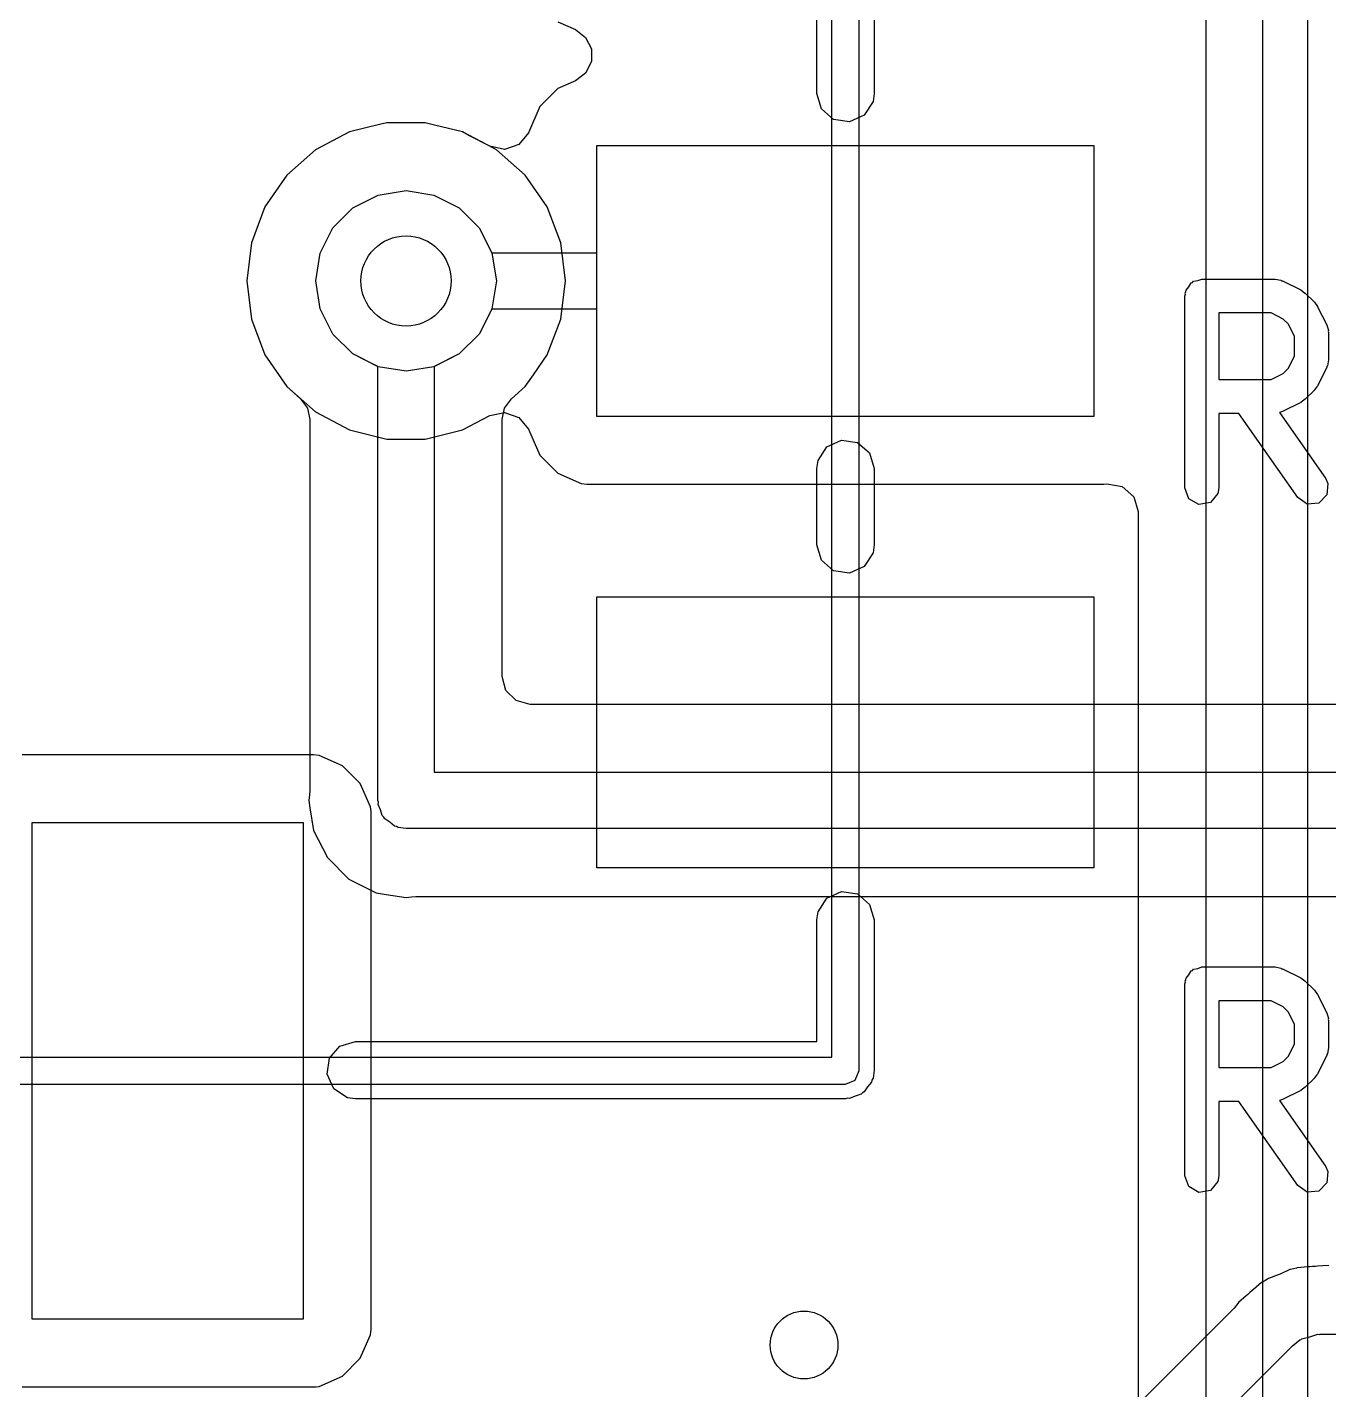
# Model space of a CAD drawing. Extents: x 2.76 to 4.68, y -4.29 to -3.
# Drawn here: x 3.8846 to 4.1115, y -4.0078 to -3.7701 of the extents above; entities that cross this region are included whole.
import ezdxf

# ---------------------------------------------------------------- set-up
doc = ezdxf.new("R2010")
doc.units = 0
doc.header["$MEASUREMENT"] = 0
doc.layers.add('BLACK', color=7, linetype='CONTINUOUS')

msp = doc.modelspace()

# ---------------------------------------------------------------- linework, layer by layer
at = {"layer": 'BLACK', "linetype": 'CONTINUOUS'}
for p, q in [((4.02955, -3.0073), (4.02955, -3.95219)), ((4.02482, -3.94982), (4.02482, -3.00967)), ((4.1078, -4.02272), (4.1078, -3.44976)), ((4.09992, -3.67), (4.09992, -4.02)), ((4.09008, -4.01796), (4.09008, -3.67204)), ((3.97708, -3.7692), (3.98014, -3.77055)), ((4.02222, -3.78167), (4.02222, -3.76837)), ((4.03222, -3.76837), (4.03222, -3.78167)), ((3.98014, -3.77055), (3.98192, -3.7719)), ((3.98192, -3.7719), (3.98292, -3.7739)), ((3.98292, -3.7739), (3.98292, -3.77614)), ((3.98292, -3.77614), (3.98192, -3.77814)), ((3.98192, -3.77814), (3.98014, -3.77949)), ((3.97708, -3.78084), (3.97395, -3.78397)), ((3.98014, -3.77949), (3.97708, -3.78084)), ((4.02302, -3.78438), (4.02222, -3.78167)), ((4.03202, -3.78308), (4.0305, -3.78545)), ((4.03222, -3.78167), (4.03202, -3.78308)), ((3.97395, -3.78397), (3.97193, -3.78855)), ((4.02515, -3.78622), (4.02302, -3.78438)), ((4.0305, -3.78545), (4.02794, -3.78662)), ((3.94598, -3.78713), (3.94076, -3.78841)), ((3.94598, -3.78713), (3.94076, -3.78841)), ((3.94726, -3.78681), (3.94598, -3.78713)), ((3.94726, -3.78681), (3.94598, -3.78713)), ((3.95396, -3.78681), (3.94726, -3.78681)), ((3.95396, -3.78681), (3.94726, -3.78681)), ((3.95556, -3.78721), (3.95396, -3.78681)), ((3.95556, -3.78721), (3.95396, -3.78681)), ((3.96046, -3.78841), (3.95556, -3.78721)), ((3.96046, -3.78841), (3.95556, -3.78721)), ((4.02794, -3.78662), (4.02515, -3.78622)), ((3.94076, -3.78841), (3.93483, -3.79153)), ((3.94076, -3.78841), (3.93483, -3.79153)), ((3.96158, -3.789), (3.96046, -3.78841)), ((3.96583, -3.79123), (3.96046, -3.78841)), ((3.96519, -3.7909), (3.96158, -3.789)), ((3.97025, -3.79058), (3.96777, -3.79145)), ((3.97193, -3.78855), (3.97025, -3.79058)), ((3.93483, -3.79153), (3.92982, -3.79597)), ((3.93483, -3.79153), (3.92982, -3.79597)), ((3.96777, -3.79145), (3.96519, -3.7909)), ((3.96639, -3.79153), (3.96583, -3.79123)), ((3.9714, -3.79597), (3.96639, -3.79153)), ((3.98388, -3.80947), (3.98388, -3.79077)), ((3.98388, -3.79077), (4.07049, -3.79077)), ((3.98388, -3.83801), (3.98388, -3.79077)), ((3.98388, -3.79077), (4.07049, -3.79077)), ((3.98388, -3.83801), (3.98388, -3.79077)), ((3.98388, -3.79077), (4.07049, -3.79077)), ((4.07049, -3.79077), (4.07049, -3.83801)), ((4.07049, -3.79077), (4.07049, -3.83801)), ((4.07049, -3.79077), (4.07049, -3.83801)), ((3.92982, -3.79597), (3.92601, -3.80148)), ((3.92982, -3.79597), (3.92601, -3.80148)), ((3.97521, -3.80148), (3.9714, -3.79597)), ((3.94135, -3.80165), (3.94574, -3.79941)), ((3.94135, -3.80165), (3.94574, -3.79941)), ((3.94574, -3.79941), (3.95061, -3.79864)), ((3.94574, -3.79941), (3.95061, -3.79864)), ((3.95061, -3.79864), (3.95548, -3.79941)), ((3.95061, -3.79864), (3.95548, -3.79941)), ((3.95548, -3.79941), (3.95987, -3.80165)), ((3.95548, -3.79941), (3.95987, -3.80165)), ((3.92601, -3.80148), (3.92364, -3.80774)), ((3.92601, -3.80148), (3.92364, -3.80774)), ((3.93787, -3.80513), (3.94135, -3.80165)), ((3.93787, -3.80513), (3.94135, -3.80165)), ((3.95987, -3.80165), (3.96335, -3.80513)), ((3.95987, -3.80165), (3.96335, -3.80513)), ((3.97758, -3.80774), (3.97521, -3.80148)), ((3.93563, -3.80952), (3.93787, -3.80513)), ((3.93563, -3.80952), (3.93787, -3.80513)), ((3.96335, -3.80513), (3.96556, -3.80947)), ((3.96335, -3.80513), (3.96559, -3.80952)), ((3.92364, -3.80774), (3.92283, -3.81439)), ((3.92364, -3.80774), (3.92283, -3.81439)), ((3.93486, -3.81439), (3.93563, -3.80952)), ((3.93486, -3.81439), (3.93563, -3.80952)), ((3.96556, -3.80947), (3.98388, -3.80947)), ((3.96559, -3.80952), (3.96636, -3.81439)), ((3.97839, -3.81439), (3.97758, -3.80774)), ((3.92283, -3.81439), (3.92364, -3.82104)), ((3.92283, -3.81439), (3.92364, -3.82104)), ((3.93563, -3.81926), (3.93486, -3.81439)), ((3.93563, -3.81926), (3.93486, -3.81439)), ((3.96636, -3.81439), (3.96559, -3.81926)), ((3.97758, -3.82104), (3.97839, -3.81439)), ((4.08772, -3.81466), (4.08789, -3.81446)), ((4.08789, -3.81446), (4.08864, -3.81433)), ((4.08864, -3.81433), (4.08936, -3.81406)), ((4.08936, -3.81406), (4.10211, -3.81406)), ((4.10211, -3.81406), (4.10312, -3.81424)), ((4.10312, -3.81424), (4.10326, -3.81436)), ((4.10326, -3.81436), (4.10343, -3.81438)), ((4.10343, -3.81438), (4.10662, -3.81597)), ((4.08641, -3.81702), (4.08648, -3.81663)), ((4.08646, -3.8165), (4.08652, -3.81639)), ((4.08648, -3.81663), (4.08646, -3.8165)), ((4.08652, -3.81639), (4.08659, -3.81601)), ((4.08659, -3.81601), (4.08708, -3.81542)), ((4.08708, -3.81542), (4.08747, -3.81475)), ((4.08747, -3.81475), (4.08772, -3.81466)), ((4.10662, -3.81597), (4.10733, -3.8165)), ((4.10733, -3.8165), (4.10739, -3.81652)), ((4.10739, -3.81652), (4.10898, -3.81812)), ((3.93787, -3.82365), (3.93563, -3.81926)), ((3.93787, -3.82365), (3.93563, -3.81926)), ((3.96559, -3.81926), (3.96335, -3.82365)), ((4.08641, -3.85048), (4.08641, -3.81702)), ((4.10898, -3.81812), (4.10949, -3.81884)), ((4.10949, -3.81884), (4.10953, -3.81888)), ((4.10953, -3.81888), (4.11113, -3.82207)), ((3.92364, -3.82104), (3.92601, -3.8273)), ((3.92364, -3.82104), (3.92601, -3.8273)), ((3.96556, -3.81931), (3.96335, -3.82365)), ((3.98388, -3.81931), (3.96556, -3.81931)), ((3.97521, -3.8273), (3.97758, -3.82104)), ((3.98388, -3.83801), (3.98388, -3.81931)), ((4.10142, -3.81997), (4.09232, -3.81997)), ((4.09232, -3.81997), (4.09232, -3.83159)), ((4.10355, -3.82104), (4.10142, -3.81997)), ((4.10447, -3.82195), (4.10355, -3.82104)), ((3.94135, -3.82713), (3.93787, -3.82365)), ((3.94135, -3.82713), (3.93787, -3.82365)), ((3.96335, -3.82365), (3.95987, -3.82713)), ((3.96335, -3.82365), (3.95987, -3.82713)), ((4.10553, -3.82409), (4.10447, -3.82195)), ((4.11113, -3.82207), (4.11142, -3.82305)), ((4.11142, -3.82305), (4.11138, -3.82323)), ((4.11138, -3.82323), (4.11144, -3.82339)), ((4.11144, -3.82339), (4.11144, -3.82817)), ((4.10553, -3.82747), (4.10553, -3.82409)), ((3.92601, -3.8273), (3.92982, -3.83281)), ((3.92601, -3.8273), (3.92982, -3.83281)), ((3.94574, -3.82937), (3.94135, -3.82713)), ((3.94569, -3.82934), (3.94135, -3.82713)), ((3.95987, -3.82713), (3.95548, -3.82937)), ((3.95987, -3.82713), (3.95553, -3.82934)), ((3.97283, -3.83075), (3.97521, -3.8273)), ((4.10447, -3.82961), (4.10553, -3.82747)), ((4.11144, -3.82817), (4.11126, -3.82918)), ((3.94569, -3.905), (3.94569, -3.82934)), ((3.95061, -3.83014), (3.94574, -3.82937)), ((3.95548, -3.82937), (3.95061, -3.83014)), ((3.95553, -3.82934), (3.95553, -3.90008)), ((3.9714, -3.83281), (3.97283, -3.83075)), ((4.10142, -3.83159), (4.10355, -3.83053)), ((4.10355, -3.83053), (4.10447, -3.82961)), ((4.11113, -3.82949), (4.10953, -3.83268)), ((4.11115, -3.82932), (4.11113, -3.82949)), ((4.11126, -3.82918), (4.11115, -3.82932)), ((3.92982, -3.83281), (3.92982, -3.83281)), ((3.92982, -3.83281), (3.92982, -3.83281)), ((3.92982, -3.83281), (3.93483, -3.83725)), ((3.92982, -3.83281), (3.93221, -3.83494)), ((3.96901, -3.83494), (3.9714, -3.83281)), ((4.09232, -3.83159), (4.10142, -3.83159)), ((4.10898, -3.83345), (4.10739, -3.83504)), ((4.10901, -3.83339), (4.10898, -3.83345)), ((4.10953, -3.83268), (4.10901, -3.83339)), ((3.93221, -3.83494), (3.93343, -3.83659)), ((3.96779, -3.83659), (3.96901, -3.83494)), ((4.10662, -3.83559), (4.10343, -3.83719)), ((4.10666, -3.83555), (4.10662, -3.83559)), ((4.10739, -3.83504), (4.10666, -3.83555)), ((3.93343, -3.83659), (3.93386, -3.83859)), ((3.93483, -3.83725), (3.94076, -3.84037)), ((3.96046, -3.84037), (3.96519, -3.83788)), ((3.96519, -3.83788), (3.96777, -3.83733)), ((3.96736, -3.83859), (3.96779, -3.83659)), ((3.96777, -3.83733), (3.97025, -3.8382)), ((3.97025, -3.8382), (3.97193, -3.84023)), ((4.07049, -3.83801), (3.98388, -3.83801)), ((4.07049, -3.83801), (3.98388, -3.83801)), ((4.07049, -3.83801), (3.98388, -3.83801)), ((4.09579, -3.8375), (4.09232, -3.8375)), ((4.09232, -3.8375), (4.09232, -3.85048)), ((4.10607, -3.85217), (4.09579, -3.8375)), ((4.10343, -3.83719), (4.1029, -3.83735)), ((4.1029, -3.83735), (4.11091, -3.84879)), ((3.93386, -3.83859), (3.93386, -3.9033)), ((3.94076, -3.84037), (3.94726, -3.84197)), ((3.95396, -3.84197), (3.96046, -3.84037)), ((3.96736, -3.88337), (3.96736, -3.83859)), ((3.97193, -3.84023), (3.97395, -3.84481)), ((3.94726, -3.84197), (3.95396, -3.84197)), ((3.95396, -3.84197), (3.95396, -3.84197)), ((4.02395, -3.84333), (4.02651, -3.84216)), ((4.02651, -3.84216), (4.0293, -3.84256)), ((4.0293, -3.84256), (4.03143, -3.8444)), ((3.97395, -3.84481), (3.97708, -3.84794)), ((4.02243, -3.8457), (4.02395, -3.84333)), ((4.03143, -3.8444), (4.03222, -3.84711)), ((4.02222, -3.84711), (4.02243, -3.8457)), ((4.02222, -3.86041), (4.02222, -3.84711)), ((4.03222, -3.84711), (4.03222, -3.86041)), ((3.97708, -3.84794), (3.97708, -3.84794)), ((3.97708, -3.84794), (3.97708, -3.84794)), ((3.97708, -3.84794), (3.98112, -3.84973)), ((3.98112, -3.84973), (3.98211, -3.84984)), ((3.98211, -3.84984), (4.07226, -3.84984)), ((4.07226, -3.84984), (4.0728, -3.84978)), ((4.07226, -3.84984), (4.07226, -3.84984)), ((4.0728, -3.84978), (4.07547, -3.85023)), ((4.11091, -3.84879), (4.11134, -3.84972)), ((4.11134, -3.84972), (4.11116, -3.85173)), ((4.07547, -3.85023), (4.0775, -3.85203)), ((4.0775, -3.85203), (4.07825, -3.85463)), ((4.0871, -3.85238), (4.08641, -3.85048)), ((4.08885, -3.85339), (4.0871, -3.85238)), ((4.09214, -3.85149), (4.09084, -3.85304)), ((4.09232, -3.85048), (4.09214, -3.85149)), ((4.10772, -3.85333), (4.10607, -3.85217)), ((4.11116, -3.85173), (4.10973, -3.85316)), ((4.07825, -3.85463), (4.07825, -4.01104)), ((4.09084, -3.85304), (4.08885, -3.85339)), ((4.10973, -3.85316), (4.10772, -3.85333)), ((4.02302, -3.86312), (4.02222, -3.86041)), ((4.03202, -3.86182), (4.0305, -3.86419)), ((4.03222, -3.86041), (4.03202, -3.86182)), ((4.02515, -3.86496), (4.02302, -3.86312)), ((4.0305, -3.86419), (4.02794, -3.86536)), ((4.02794, -3.86536), (4.02515, -3.86496)), ((3.98388, -3.91675), (3.98388, -3.86951)), ((3.98388, -3.86951), (4.07049, -3.86951)), ((3.98388, -3.91675), (3.98388, -3.86951)), ((3.98388, -3.86951), (4.07049, -3.86951)), ((4.07049, -3.86951), (4.07049, -3.91675)), ((4.07049, -3.86951), (4.07049, -3.91675)), ((3.96802, -3.88581), (3.96736, -3.88337)), ((3.9698, -3.88759), (3.96802, -3.88581)), ((3.97224, -3.88825), (3.9698, -3.88759)), ((4.13445, -3.88825), (3.97224, -3.88825)), ((3.93446, -3.89705), (3.88369, -3.89705)), ((3.93545, -3.89716), (3.93446, -3.89705)), ((3.93446, -3.89705), (3.93446, -3.89705)), ((3.9395, -3.89895), (3.93545, -3.89716)), ((3.94263, -3.90208), (3.9395, -3.89895)), ((3.9395, -3.89895), (3.9395, -3.89895)), ((3.95553, -3.90008), (4.14401, -3.90008)), ((3.94441, -3.90612), (3.94263, -3.90208)), ((3.94263, -3.90208), (3.94263, -3.90208)), ((3.94263, -3.90208), (3.94263, -3.90208)), ((3.9338, -3.90406), (3.93365, -3.905)), ((3.93386, -3.9033), (3.9338, -3.90406)), ((3.93365, -3.905), (3.93386, -3.90632)), ((3.93386, -3.90632), (3.93386, -3.90632)), ((3.93386, -3.90632), (3.93448, -3.91024)), ((3.94451, -3.90692), (3.94441, -3.90612)), ((3.94441, -3.90612), (3.94441, -3.90612)), ((3.94453, -3.90711), (3.94451, -3.90692)), ((3.94453, -3.99726), (3.94453, -3.90711)), ((3.94579, -3.90534), (3.94569, -3.905)), ((3.94574, -3.9057), (3.94579, -3.90534)), ((3.94617, -3.90665), (3.94574, -3.9057)), ((3.94647, -3.90766), (3.94617, -3.90665)), ((3.88545, -3.99549), (3.88545, -3.90888)), ((3.88545, -3.90888), (3.9327, -3.90888)), ((3.88545, -3.99549), (3.88545, -3.90888)), ((3.88545, -3.90888), (3.9327, -3.90888)), ((3.88545, -3.99549), (3.88545, -3.90888)), ((3.88545, -3.90888), (3.9327, -3.90888)), ((3.9327, -3.90888), (3.9327, -3.99549)), ((3.9327, -3.90888), (3.9327, -3.99549)), ((3.9327, -3.90888), (3.9327, -3.99549)), ((3.94674, -3.9079), (3.94647, -3.90766)), ((3.94689, -3.90822), (3.94674, -3.9079)), ((3.94777, -3.90879), (3.94689, -3.90822)), ((3.94857, -3.90948), (3.94777, -3.90879)), ((3.94892, -3.90953), (3.94857, -3.90948)), ((3.94922, -3.90972), (3.94892, -3.90953)), ((3.93448, -3.91024), (3.93689, -3.91497)), ((3.95061, -3.90992), (3.94922, -3.90972)), ((4.14401, -3.90992), (3.95061, -3.90992)), ((3.93689, -3.91497), (3.94064, -3.91872)), ((3.94064, -3.91872), (3.94064, -3.91872)), ((3.94064, -3.91872), (3.94537, -3.92113)), ((4.07049, -3.91675), (3.98388, -3.91675)), ((4.07049, -3.91675), (3.98388, -3.91675)), ((3.94537, -3.92113), (3.94712, -3.92141)), ((3.94712, -3.92141), (3.95061, -3.92196)), ((4.02395, -3.92207), (4.02651, -3.9209)), ((4.02651, -3.9209), (4.0293, -3.9213)), ((4.0293, -3.9213), (4.03143, -3.92314)), ((3.95061, -3.92196), (3.95155, -3.92181)), ((3.95061, -3.92196), (3.95061, -3.92196)), ((3.95061, -3.92196), (3.95061, -3.92196)), ((3.95155, -3.92181), (3.95231, -3.92175)), ((3.95231, -3.92175), (4.13445, -3.92175)), ((4.02243, -3.92444), (4.02395, -3.92207)), ((4.03143, -3.92314), (4.03222, -3.92585)), ((4.02222, -3.92585), (4.02243, -3.92444)), ((4.02222, -3.94707), (4.02222, -3.92585)), ((4.03222, -3.92585), (4.03222, -3.95207)), ((4.08659, -3.93601), (4.08708, -3.93542)), ((4.08708, -3.93542), (4.08747, -3.93475)), ((4.08747, -3.93475), (4.08772, -3.93466)), ((4.08772, -3.93466), (4.08789, -3.93446)), ((4.08789, -3.93446), (4.08864, -3.93433)), ((4.08864, -3.93433), (4.08936, -3.93406)), ((4.08936, -3.93406), (4.10211, -3.93406)), ((4.10211, -3.93406), (4.10312, -3.93424)), ((4.10312, -3.93424), (4.10326, -3.93436)), ((4.10326, -3.93436), (4.10343, -3.93438)), ((4.10343, -3.93438), (4.10662, -3.93597)), ((4.08641, -3.93702), (4.08648, -3.93663)), ((4.08641, -3.97048), (4.08641, -3.93702)), ((4.08646, -3.9365), (4.08652, -3.93639)), ((4.08648, -3.93663), (4.08646, -3.9365)), ((4.08652, -3.93639), (4.08659, -3.93601)), ((4.10662, -3.93597), (4.10733, -3.9365)), ((4.10733, -3.9365), (4.10739, -3.93652)), ((4.10739, -3.93652), (4.10898, -3.93812)), ((4.10142, -3.93997), (4.09232, -3.93997)), ((4.09232, -3.93997), (4.09232, -3.95159)), ((4.10355, -3.94104), (4.10142, -3.93997)), ((4.10898, -3.93812), (4.10949, -3.93884)), ((4.10949, -3.93884), (4.10953, -3.93888)), ((4.10953, -3.93888), (4.11113, -3.94207)), ((4.10447, -3.94195), (4.10355, -3.94104)), ((4.10553, -3.94409), (4.10447, -3.94195)), ((4.11113, -3.94207), (4.11142, -3.94305)), ((4.10553, -3.94747), (4.10553, -3.94409)), ((4.11142, -3.94305), (4.11138, -3.94323)), ((4.11138, -3.94323), (4.11144, -3.94339)), ((4.11144, -3.94339), (4.11144, -3.94817)), ((3.93909, -3.94786), (3.94179, -3.94707)), ((3.94179, -3.94707), (4.02222, -3.94707)), ((4.10447, -3.94961), (4.10553, -3.94747)), ((3.39963, -3.94982), (4.02482, -3.94982)), ((3.93684, -3.95278), (3.93724, -3.94999)), ((3.93724, -3.94999), (3.93909, -3.94786)), ((4.10355, -3.95053), (4.10447, -3.94961)), ((4.11113, -3.94949), (4.10953, -3.95268)), ((4.11115, -3.94932), (4.11113, -3.94949)), ((4.11126, -3.94918), (4.11115, -3.94932)), ((4.11144, -3.94817), (4.11126, -3.94918)), ((4.02955, -3.95219), (4.02886, -3.95386)), ((4.03222, -3.95207), (4.03202, -3.95348)), ((4.09232, -3.95159), (4.10142, -3.95159)), ((4.10142, -3.95159), (4.10355, -3.95053)), ((4.02719, -3.95455), (3.39726, -3.95455)), ((3.93801, -3.95534), (3.93684, -3.95278)), ((4.02886, -3.95386), (4.02719, -3.95455)), ((4.03177, -3.95414), (4.03107, -3.95495)), ((4.03182, -3.95378), (4.03177, -3.95414)), ((4.03202, -3.95348), (4.03182, -3.95378)), ((4.10898, -3.95345), (4.10739, -3.95504)), ((4.10901, -3.95339), (4.10898, -3.95345)), ((4.10953, -3.95268), (4.10901, -3.95339)), ((3.94038, -3.95686), (3.93801, -3.95534)), ((3.94179, -3.95707), (3.94038, -3.95686)), ((4.02722, -3.95707), (3.94179, -3.95707)), ((4.02757, -3.95696), (4.02722, -3.95707)), ((4.02794, -3.95702), (4.02757, -3.95696)), ((4.02891, -3.95657), (4.02794, -3.95702)), ((4.02993, -3.95627), (4.02891, -3.95657)), ((4.03017, -3.956), (4.02993, -3.95627)), ((4.0305, -3.95585), (4.03017, -3.956)), ((4.03107, -3.95495), (4.0305, -3.95585)), ((4.10662, -3.95559), (4.10343, -3.95719)), ((4.10666, -3.95555), (4.10662, -3.95559)), ((4.10739, -3.95504), (4.10666, -3.95555)), ((4.09579, -3.9575), (4.09232, -3.9575)), ((4.09232, -3.9575), (4.09232, -3.97048)), ((4.10607, -3.97217), (4.09579, -3.9575)), ((4.10343, -3.95719), (4.1029, -3.95735)), ((4.1029, -3.95735), (4.11091, -3.96879)), ((4.11091, -3.96879), (4.11134, -3.96972)), ((4.0871, -3.97238), (4.08641, -3.97048)), ((4.09232, -3.97048), (4.09214, -3.97149)), ((4.11134, -3.96972), (4.11116, -3.97173)), ((4.08885, -3.97339), (4.0871, -3.97238)), ((4.09084, -3.97304), (4.08885, -3.97339)), ((4.09214, -3.97149), (4.09084, -3.97304)), ((4.10772, -3.97333), (4.10607, -3.97217)), ((4.10973, -3.97316), (4.10772, -3.97333)), ((4.11116, -3.97173), (4.10973, -3.97316)), ((4.10267, -3.98775), (4.10094, -3.9884)), ((4.10299, -3.98762), (4.10267, -3.98775)), ((4.10467, -3.98685), (4.10299, -3.98762)), ((4.10482, -3.98683), (4.10467, -3.98685)), ((4.10584, -3.98657), (4.10482, -3.98683)), ((4.10598, -3.98652), (4.10584, -3.98657)), ((4.10782, -3.98639), (4.10598, -3.98652)), ((4.10817, -3.98635), (4.10782, -3.98639)), ((4.10866, -3.98628), (4.10817, -3.98635)), ((4.10916, -3.98628), (4.10866, -3.98628)), ((4.1095, -3.98627), (4.10916, -3.98628)), ((4.11135, -3.98614), (4.1095, -3.98627)), ((4.1115, -3.98617), (4.11135, -3.98614)), ((4.11135, -3.98614), (4.11135, -3.98614)), ((4.09838, -3.9903), (4.09811, -3.99052)), ((4.09977, -3.98909), (4.09838, -3.9903)), ((4.09992, -3.98902), (4.09977, -3.98909)), ((4.10081, -3.98849), (4.09992, -3.98902)), ((4.10094, -3.9884), (4.10081, -3.98849)), ((4.09562, -3.99274), (4.09497, -3.99356)), ((4.09571, -3.99261), (4.09562, -3.99274)), ((4.0971, -3.9914), (4.09571, -3.99261)), ((4.09736, -3.99117), (4.0971, -3.9914)), ((4.09771, -3.99082), (4.09736, -3.99117)), ((4.09811, -3.99052), (4.09771, -3.99082)), ((4.09497, -3.99356), (4.03343, -4.05509)), ((3.9327, -3.99549), (3.88545, -3.99549)), ((3.9327, -3.99549), (3.88545, -3.99549)), ((3.9327, -3.99549), (3.88545, -3.99549)), ((3.94441, -3.99825), (3.94453, -3.99726)), ((3.94263, -4.00229), (3.94441, -3.99825)), ((4.10513, -4.00013), (4.10644, -3.9991)), ((4.10644, -3.9991), (4.10664, -3.99904)), ((4.10664, -3.99904), (4.1068, -3.9989)), ((4.1068, -3.9989), (4.1082, -3.99855)), ((4.1082, -3.99855), (4.10958, -3.99812)), ((4.10958, -3.99812), (4.10979, -3.99816)), ((4.10979, -3.99816), (4.11, -3.99811)), ((4.11, -3.99811), (4.23715, -3.99811)), ((4.04, -4.06525), (4.10513, -4.00013)), ((3.9395, -4.00542), (3.94263, -4.00229)), ((3.93545, -4.00721), (3.9395, -4.00542)), ((3.88369, -4.00732), (3.93446, -4.00732)), ((3.93446, -4.00732), (3.93496, -4.00727)), ((3.93446, -4.00732), (3.93446, -4.00732)), ((3.93496, -4.00727), (3.93545, -4.00721))]:
    msp.add_line(p, q, dxfattribs=at)
at = {"layer": 'BLACK'}
for centre, radius in [((3.95061, -3.81439), 0.00787), ((3.95061, -3.81439), 0.00787), ((4.02, -4), 0.00591), ((4.02, -4), 0.00591)]:
    msp.add_circle(centre, radius, dxfattribs=at)

doc.saveas('drawing.dxf')
